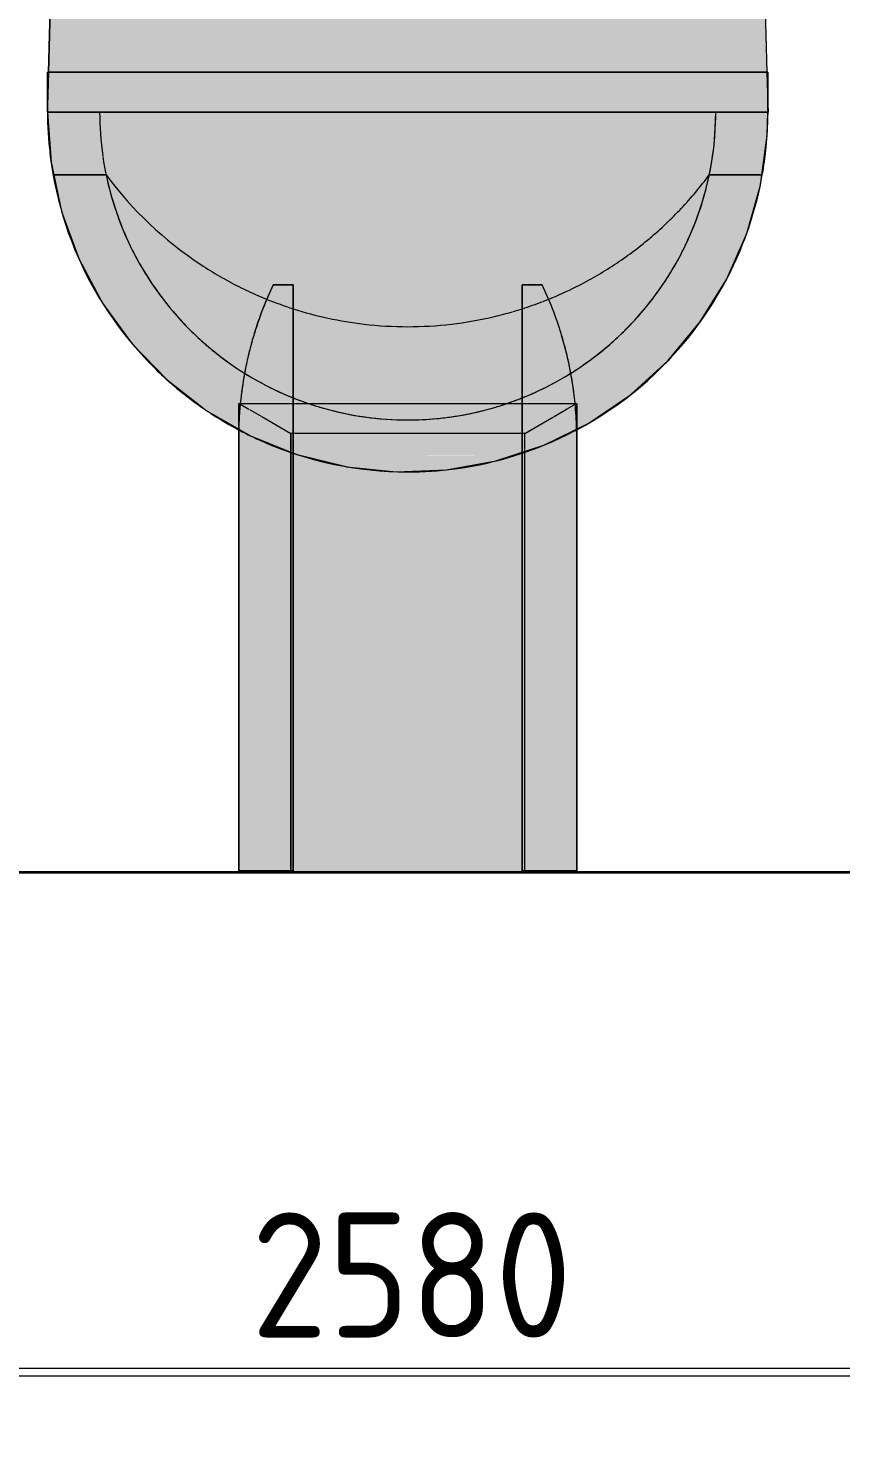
# Model space of a CAD drawing. Header units: millimetres. Extents: x 91786 to 132940, y -1987 to 10096.
# Drawn here: x 103046 to 103452, y -282 to 422 of the extents above; entities that cross this region are included whole.
import ezdxf

# ---------------------------------------------------------------- set-up
doc = ezdxf.new("R2010")
doc.units = ezdxf.units.MM
for name, color, linetype, lineweight in [('A-ANNO-DIMS', 7, 'Continuous', 9), ('A-ANNO-DIMS-25', 7, 'Continuous', 9), ('A-WALL-PATT', 7, 'Continuous', 9), ('P-SANR-FIXT', 7, 'Continuous', 9)]:
    doc.layers.add(name, color=color, linetype=linetype, lineweight=lineweight)
doc.layers.add('A-FLOR-FNSH-2', color=7, linetype='Continuous', lineweight=30, true_color=0x3c3c3c)
doc.layers.add('P-SANR-FIXT-2', color=7, linetype='Continuous', lineweight=9, transparency=0.7)
doc.styles.add('ISOCPEUR_1', font='isocpeur.ttf', dxfattribs={"width": 0.9, "height": 62.5})
doc.dimstyles.new('ISO-2_5_0_9К_БОЛЬШОЙ', dxfattribs={"dimscale": 304.8, "dimtxt": 62.248823, "dimasz": 0.123031, "dimexe": 0.098425, "dimexo": 0.246063, "dimgap": 0, "dimtad": 1, "dimdec": 0, "dimrnd": 10, "dimzin": 0, "dimdsep": 46, "dimtxsty": 'ISOCPEUR_1', "dimblk1": 'OBLIQUE', "dimblk2": 'OBLIQUE', "dimsah": 1, "dimcen": 0.09, "dimdle": 0.098425, "dimazin": 0, "dimtfac": 1, "dimtdec": 4, "dimtix": 1, "dimtmove": 0, "dimatfit": 3, "dimfxl": 1, "dimtvp": 1, "dimtolj": 1, "dimtzin": 0, "dimarcsym": 2})
doc.dimstyles.new('ISO-2_5_0_9К_БОЛЬШОЙ_округление', dxfattribs={"dimscale": 304.8, "dimtxt": 62.248823, "dimasz": 0.123031, "dimexe": 0.098425, "dimexo": 0, "dimgap": 0, "dimtad": 1, "dimdec": 0, "dimrnd": 10, "dimzin": 0, "dimdsep": 46, "dimtxsty": 'ISOCPEUR_1', "dimblk1": 'OBLIQUE', "dimblk2": 'OBLIQUE', "dimsah": 1, "dimcen": 0.09, "dimdle": 0.098425, "dimazin": 0, "dimtfac": 1, "dimtdec": 4, "dimtix": 1, "dimtmove": 0, "dimatfit": 3, "dimfxl": 1, "dimtvp": 1, "dimtolj": 1, "dimtzin": 0, "dimarcsym": 2})

# ---------------------------------------------------------------- blocks, each defined once
blk = doc.blocks.new('WC Seat_2 with Cistern-Wall Based - SE22-33487382-Развертка 1_66-1')
at = {"layer": 'P-SANR-FIXT-2'}
h = blk.add_hatch(color=256, dxfattribs=at)
h.paths.add_polyline_path([(95789.4, 380), (95789.5, 380), (95789.4, 383.68)])
h.paths.add_polyline_path([(95429.5, 380), (95429.59, 380), (95429.59, 383.31)])
h.paths.add_polyline_path([(95434.39, 400), (95788.96, 400), (95779.5, 750), (95439.5, 750), (95430.04, 400), (95431.13, 400)])
h = blk.add_hatch(color=256, dxfattribs=at)
h.paths.add_polyline_path([(95775.71, 380), (95789.4, 380), (95789.4, 383.68), (95788.96, 400), (95739.5, 400), (95739.5, 380), (95775.32, 380)])
h.paths.add_polyline_path([(95429.59, 380), (95479.5, 380), (95479.5, 400), (95430.04, 400), (95429.59, 383.31)])
h = blk.add_hatch(color=256, dxfattribs=at)
h.paths.add_polyline_path([(95429.59, 383.31), (95430.04, 400), (95429.59, 400), (95429.59, 394.73)])
h.paths.add_polyline_path([(95789.4, 383.68), (95789.4, 400), (95788.96, 400)])
for points in [[(95729.6, 380), (95739.5, 380), (95739.5, 400), (95479.5, 400), (95479.5, 380), (95727.91, 380)], [(95618.81, 234.39), (95658.31, 234.39), (95666.71, 237.38), (95666.71, 293.59), (95676.71, 293.59), (95684.24, 274.91), (95689.49, 256.28), (95690.75, 249.41), (95706.59, 260.59), (95723.08, 276.32), (95735.2, 291.19), (95746.11, 309.13), (95754.98, 330.12), (95760.17, 348.59), (95786.29, 348.59), (95787.89, 358.02), (95788.03, 359.13), (95789.4, 380), (95429.61, 379.89), (95431.44, 355.57), (95432.33, 350.53), (95432.71, 348.59), (95458.84, 348.59), (95464.51, 328.38), (95473.89, 307.47), (95483.8, 291.19), (95497.06, 274.91), (95512.41, 260.59), (95528.3, 249.67), (95529.91, 258.41), (95536.02, 278.37), (95542.29, 293.59), (95552.29, 293.59), (95552.29, 237.38), (95561.29, 234.39), (95616.16, 234.39)], [(95552.29, 209.84), (95552.29, 234.39), (95526.08, 234.21), (95525.19, 221.42), (95540.66, 213.79), (95550.85, 210.33)], [(95666.71, 209.84), (95678.35, 213.79), (95693.87, 221.72), (95692.64, 234.39), (95666.71, 234.39), (95666.71, 211.09)], [(95609.5, 200.1), (95632.98, 201.64), (95658.12, 206.93), (95666.71, 209.84), (95666.71, 211.14), (95651.77, 211.14), (95651.76, 208.87), (95650.3, 208.65), (95650.42, 210.74), (95642.28, 208.06), (95602.56, 208.06), (95599.76, 206.3), (95599.76, 208.06), (95575.75, 208.06), (95575.75, 210.33), (95560.73, 210.33), (95560.73, 211.28), (95555.35, 211.61), (95555.35, 210.97), (95552.29, 211.8), (95552.4, 209.81), (95563.11, 206.19), (95586.02, 201.64), (95608.21, 200.18)], [(95555.35, 0), (95693.92, 0), (95693.92, 0.71), (95666.71, 0.71), (95666.71, 209.84), (95656.06, 206.23), (95632.98, 201.64), (95607.46, 200.23), (95586.02, 201.64), (95562.94, 206.23), (95552.29, 209.84), (95552.29, 0.71), (95525.08, 0.71), (95525.08, 0), (95552.29, 0)]]:
    blk.add_hatch(color=256, dxfattribs=at).paths.add_polyline_path(points)
h = blk.add_hatch(color=256, dxfattribs=at)
h.paths.add_polyline_path([(95786.29, 348.59), (95786.64, 348.59), (95787.34, 353.9)])
h.paths.add_polyline_path([(95432.71, 348.59), (95432.11, 350.53), (95432.36, 348.59)])
h.paths.add_polyline_path([(95788.03, 359.13), (95788.71, 364.24), (95788.71, 369.45), (95788.35, 364.04)])
h.paths.add_polyline_path([(95430.97, 359.13), (95429.6, 378.02), (95430.29, 364.24), (95430.77, 360.63)])
h = blk.add_hatch(color=256, dxfattribs=at)
h.paths.add_polyline_path([(95525.08, 221.47), (95525.08, 234.39), (95526.09, 234.39), (95526.65, 240.63), (95528.03, 249.57), (95511.61, 261.33), (95497.06, 274.91), (95483.53, 291.64), (95472.89, 309.13), (95464.02, 330.12), (95458.84, 348.59), (95432.71, 348.59), (95435.73, 333.44), (95443.44, 310.86), (95453.7, 290.05), (95468, 269.09), (95483.8, 251.46), (95499.98, 237.28), (95521.5, 223.24), (95525.08, 221.48)])
h.paths.add_polyline_path([(95693.92, 221.47), (95699.45, 224.2), (95720.5, 238.58), (95736.9, 253.01), (95752.5, 270.89), (95765.3, 290.05), (95775.94, 311.83), (95783.36, 333.9), (95786.29, 348.59), (95760.17, 348.59), (95753.86, 326.94), (95746.11, 309.13), (95735.2, 291.19), (95721.94, 274.91), (95706.59, 260.59), (95690.79, 249.18), (95692.64, 238.02), (95692.91, 234.39), (95693.92, 234.39), (95693.92, 221.74)])
h.paths.add_polyline_path([(95555.35, 234.39), (95560.69, 234.39), (95552.29, 237.38), (95552.29, 234.39), (95555.35, 234.39)])
h.paths.add_polyline_path([(95665.93, 234.39), (95666.71, 234.39), (95666.71, 237.38), (95658.31, 234.39), (95663.8, 234.39)])
h.paths.add_polyline_path([(95787.34, 353.9), (95787.89, 356.88), (95787.57, 355.67)])
h = blk.add_hatch(color=256, dxfattribs=at)
h.paths.add_polyline_path([(95609.5, 226.1), (95630.45, 227.53), (95651.84, 232.1), (95657.88, 234.39), (95560.73, 234.38), (95569.02, 231.59), (95588.55, 227.53), (95609.08, 226.13)])
h.paths.add_polyline_path([(95552.29, 237.38), (95552.29, 293.59), (95542.29, 293.59), (95535.15, 276.26), (95529.51, 256.28), (95528.25, 249.41), (95530.44, 248.03), (95548.92, 238.58), (95550.35, 238.07)])
h.paths.add_polyline_path([(95666.71, 237.38), (95670.79, 238.83), (95690.75, 249.41), (95688.43, 260.64), (95683.52, 277.06), (95676.71, 293.59), (95666.71, 293.59), (95666.71, 238.37)])
h = blk.add_hatch(color=256, dxfattribs=at)
h.paths.add_polyline_path([(95525.08, 0.71), (95552.29, 0.71), (95552.29, 209.84), (95540.66, 213.79), (95525.11, 221.46), (95525.08, 221.13), (95525.08, 116.52)])
h.paths.add_polyline_path([(95526.4, 234.39), (95552.29, 234.39), (95552.29, 237.38), (95548.21, 238.83), (95528.21, 249.18), (95526.4, 238.46), (95526.09, 234.39)])
h = blk.add_hatch(color=256, dxfattribs=at)
h.paths.add_polyline_path([(95693.92, 0.71), (95693.81, 221.42), (95678.35, 213.79), (95666.71, 209.84), (95666.71, 0.71), (95692.64, 0.71)])
h.paths.add_polyline_path([(95674.19, 116.52), (95674.19, 116.52), (95674.19, 206.23)])
h.paths.add_polyline_path([(95682.32, 234.39), (95692.91, 234.39), (95692.07, 242.19), (95690.75, 249.41), (95688.56, 248.03), (95669.22, 238.27), (95666.71, 237.38), (95666.71, 234.39), (95674.19, 234.39)])
h = blk.add_hatch(color=256, dxfattribs=at)
h.paths.add_polyline_path([(95599.76, 206.3), (95602.56, 208.06), (95643.03, 208.31), (95650.42, 210.74), (95650.3, 208.65), (95651.77, 208.87), (95651.77, 211.14), (95666.71, 211.14), (95666.71, 234.39), (95657.88, 234.24), (95651, 231.8), (95628.37, 227.39), (95609.08, 226.13), (95588.55, 227.53), (95567.28, 232.05), (95560.69, 234.39), (95552.29, 234.39), (95552.4, 211.8), (95555.35, 210.97), (95555.35, 211.61), (95560.73, 211.28), (95560.73, 210.33), (95575.75, 210.33), (95575.75, 208.06), (95599.76, 208.06)])
h.paths.add_polyline_path([(95525.11, 221.46), (95526.05, 234.39), (95525.08, 234.21), (95525.08, 221.47)])
h.paths.add_polyline_path([(95693.89, 221.46), (95693.92, 221.74), (95693.92, 234.39), (95692.91, 234.39), (95693.87, 221.72)])
at = {"layer": 'P-SANR-FIXT'}
for p, q in [((95430.04, 400), (95439.5, 750)), ((95439.5, 750), (95430.04, 400)), ((95779.5, 750), (95788.96, 400)), ((95779.5, 750), (95788.96, 400)), ((95443.98, 400), (95429.59, 400)), ((95429.59, 383.31), (95430.04, 400)), ((95430.04, 400), (95429.59, 383.31)), ((95429.59, 400), (95429.59, 380)), ((95429.59, 400), (95789.4, 400)), ((95430.58, 400), (95429.59, 400)), ((95429.59, 380), (95429.59, 400)), ((95479.5, 400), (95430.58, 400)), ((95465.04, 400), (95443.98, 400)), ((95466.44, 400), (95465.04, 400)), ((95478.34, 400), (95466.5, 400)), ((95479.48, 400), (95478.34, 400)), ((95488.78, 400), (95479.48, 400)), ((95562.93, 400), (95479.5, 400)), ((95489.4, 400), (95479.5, 400)), ((95479.5, 400), (95483.93, 400)), ((95483.93, 400), (95489.4, 400)), ((95519.22, 400), (95488.78, 400)), ((95506.36, 400), (95489.4, 400)), ((95489.4, 400), (95496.92, 400)), ((95496.92, 400), (95562.87, 400)), ((95530.36, 400), (95506.36, 400)), ((95529.74, 400), (95519.39, 400)), ((95542.28, 400), (95529.74, 400)), ((95559.75, 400), (95530.36, 400)), ((95562.82, 400), (95542.28, 400)), ((95562.87, 400), (95559.75, 400)), ((95575.8, 400), (95563, 400)), ((95609.5, 400), (95563.05, 400)), ((95563.05, 400), (95609.5, 400)), ((95609.5, 400), (95563.11, 400)), ((95582.71, 400), (95576.01, 400)), ((95598.98, 400), (95582.71, 400)), ((95609.5, 400), (95598.98, 400)), ((95620.04, 400), (95609.5, 400)), ((95722.08, 400), (95609.5, 400)), ((95643.15, 400), (95609.5, 400)), ((95609.5, 400), (95722.08, 400)), ((95636.19, 400), (95620.04, 400)), ((95652.62, 400), (95636.19, 400)), ((95674.5, 400), (95643.15, 400)), ((95676.93, 400), (95652.62, 400)), ((95701.42, 400), (95674.5, 400)), ((95689.16, 400), (95676.93, 400)), ((95699.42, 400), (95689.16, 400)), ((95722.33, 400), (95699.61, 400)), ((95722.08, 400), (95701.42, 400)), ((95739.5, 400), (95722.08, 400)), ((95722.08, 400), (95729.6, 400)), ((95739.5, 400), (95722.27, 400)), ((95732.85, 400), (95722.51, 400)), ((95729.6, 400), (95735.07, 400)), ((95739.52, 400), (95732.85, 400)), ((95735.07, 400), (95738.39, 400)), ((95738.39, 400), (95739.5, 400)), ((95788.42, 400), (95739.5, 400)), ((95740.56, 400), (95739.52, 400)), ((95753.23, 400), (95740.56, 400)), ((95775.64, 400), (95753.23, 400)), ((95789.4, 400), (95775.64, 400)), ((95789.4, 400), (95788.42, 400)), ((95788.96, 400), (95789.4, 383.68)), ((95788.96, 400), (95789.4, 383.68)), ((95789.4, 380), (95789.4, 400)), ((95789.4, 400), (95789.4, 380)), ((95429.5, 380), (95429.59, 383.31)), ((95429.59, 383.31), (95429.5, 380)), ((95789.4, 380), (95429.59, 380)), ((95429.6, 380), (95431.12, 380)), ((95431.08, 380), (95429.6, 380)), ((95429.6, 380), (95431.12, 380)), ((95431.12, 380), (95429.6, 380)), ((95429.6, 380), (95431.12, 380)), ((95431.12, 380), (95429.6, 380)), ((95429.6, 380), (95431.12, 380)), ((95435.54, 380), (95431.1, 380)), ((95431.12, 380), (95435.64, 380)), ((95431.13, 380), (95435.64, 380)), ((95435.64, 380), (95431.13, 380)), ((95431.13, 380), (95435.64, 380)), ((95435.64, 380), (95431.13, 380)), ((95431.13, 380), (95435.64, 380)), ((95442.96, 380), (95435.62, 380)), ((95435.7, 380), (95443.09, 380)), ((95435.72, 380), (95443.09, 380)), ((95443.09, 380), (95435.72, 380)), ((95435.72, 380), (95443.09, 380)), ((95443.09, 380), (95435.72, 380)), ((95435.72, 380), (95443.09, 380)), ((95479.42, 380), (95443.15, 380)), ((95443.26, 380), (95518.76, 380)), ((95443.28, 380), (95479.5, 380)), ((95455.6, 380), (95443.28, 380)), ((95443.28, 380), (95479.5, 380)), ((95479.5, 380), (95443.28, 380)), ((95443.28, 380), (95479.5, 380)), ((95467.33, 380), (95455.6, 380)), ((95562.83, 380), (95467.33, 380)), ((95486.77, 380), (95479.42, 380)), ((95479.5, 380), (95562.93, 380)), ((95479.5, 380), (95562.93, 380)), ((95562.93, 380), (95479.5, 380)), ((95479.5, 380), (95562.93, 380)), ((95483.93, 380), (95479.5, 380)), ((95479.5, 380), (95562.87, 380)), ((95506.36, 380), (95483.93, 380)), ((95516.73, 380), (95486.77, 380)), ((95530.36, 380), (95506.36, 380)), ((95547.31, 380), (95516.73, 380)), ((95518.76, 380), (95562.92, 380)), ((95559.75, 380), (95530.36, 380)), ((95562.89, 380), (95547.31, 380)), ((95562.87, 380), (95559.75, 380)), ((95569.15, 380), (95563.01, 380)), ((95609.5, 380), (95563.05, 380)), ((95563.05, 380), (95609.5, 380)), ((95578.3, 380), (95563.07, 380)), ((95563.1, 380), (95585.62, 380)), ((95563.11, 380), (95609.5, 380)), ((95563.11, 380), (95609.5, 380)), ((95609.5, 380), (95563.11, 380)), ((95563.11, 380), (95609.5, 380)), ((95609.5, 380), (95569.15, 380)), ((95609.5, 380), (95578.3, 380)), ((95585.62, 380), (95609.5, 380)), ((95609.5, 380), (95722.08, 380)), ((95671.69, 380), (95609.5, 380)), ((95649.85, 380), (95609.5, 380)), ((95609.5, 380), (95633.39, 380)), ((95609.5, 380), (95722.08, 380)), ((95722.08, 380), (95609.5, 380)), ((95609.5, 380), (95722.08, 380)), ((95643.15, 380), (95609.5, 380)), ((95609.5, 380), (95626.47, 380)), ((95626.47, 380), (95712.64, 380)), ((95633.39, 380), (95656.72, 380)), ((95739.5, 380), (95643.15, 380)), ((95758.09, 380), (95649.85, 380)), ((95656.72, 380), (95737.33, 380)), ((95702.27, 380), (95671.69, 380)), ((95722.17, 380), (95702.27, 380)), ((95712.64, 380), (95729.6, 380)), ((95722.27, 380), (95739.5, 380)), ((95722.27, 380), (95739.5, 380)), ((95739.5, 380), (95722.27, 380)), ((95722.27, 380), (95739.5, 380)), ((95732.23, 380), (95722.35, 380)), ((95729.6, 380), (95739.5, 380)), ((95739.58, 380), (95732.23, 380)), ((95737.33, 380), (95775.73, 380)), ((95739.5, 380), (95775.71, 380)), ((95739.5, 380), (95775.71, 380)), ((95775.71, 380), (95739.5, 380)), ((95739.5, 380), (95775.71, 380)), ((95775.84, 380), (95739.58, 380)), ((95762.02, 380), (95758.09, 380)), ((95763.4, 380), (95762.02, 380)), ((95775.71, 380), (95763.4, 380)), ((95775.91, 380), (95783.27, 380)), ((95783.27, 380), (95775.91, 380)), ((95775.91, 380), (95783.29, 380)), ((95775.91, 380), (95783.27, 380)), ((95783.27, 380), (95775.91, 380)), ((95775.91, 380), (95783.27, 380)), ((95783.37, 380), (95776.04, 380)), ((95783.36, 380), (95787.86, 380)), ((95787.86, 380), (95783.36, 380)), ((95783.36, 380), (95787.87, 380)), ((95783.36, 380), (95787.86, 380)), ((95787.86, 380), (95783.36, 380)), ((95783.36, 380), (95787.86, 380)), ((95787.89, 380), (95783.46, 380)), ((95787.89, 380), (95789.4, 380)), ((95789.4, 380), (95787.89, 380)), ((95787.89, 380), (95789.4, 380)), ((95787.89, 380), (95789.4, 380)), ((95789.4, 380), (95787.89, 380)), ((95787.89, 380), (95789.4, 380)), ((95789.4, 380), (95787.92, 380)), ((95789.4, 383.68), (95789.5, 380)), ((95789.4, 383.68), (95789.5, 380)), ((95432.71, 348.59), (95432.36, 348.59)), ((95432.36, 348.59), (95432.71, 348.59)), ((95458.84, 348.59), (95432.71, 348.59)), ((95432.71, 348.59), (95458.84, 348.59)), ((95786.29, 348.59), (95760.17, 348.59)), ((95760.17, 348.59), (95786.29, 348.59)), ((95786.64, 348.59), (95786.29, 348.59)), ((95786.29, 348.59), (95786.64, 348.59)), ((95552.29, 293.59), (95542.29, 293.59)), ((95542.29, 293.59), (95552.29, 293.59)), ((95552.29, 234.39), (95552.29, 293.59)), ((95552.29, 293.59), (95552.29, 237.38)), ((95676.71, 293.59), (95666.71, 293.59)), ((95666.71, 293.59), (95666.71, 234.39)), ((95666.71, 237.38), (95666.71, 293.59)), ((95666.71, 293.59), (95676.71, 293.59)), ((95525.08, 234.39), (95526.4, 234.39)), ((95525.08, 234.39), (95525.08, 221.47)), ((95525.08, 234.39), (95526.39, 233.64)), ((95525.08, 221.47), (95525.08, 234.39)), ((95526.4, 234.39), (95530.24, 234.39)), ((95526.4, 233.63), (95530.19, 231.45)), ((95530.24, 234.39), (95544.93, 234.39)), ((95544.93, 234.39), (95555.35, 234.39)), ((95552.29, 237.38), (95552.29, 234.39)), ((95552.29, 211.92), (95552.29, 234.39)), ((95552.29, 234.39), (95552.29, 211.92)), ((95555.35, 234.39), (95567.41, 234.39)), ((95567.41, 234.39), (95609.6, 234.39)), ((95609.6, 234.39), (95624.25, 234.39)), ((95624.25, 234.39), (95642.81, 234.39)), ((95642.89, 234.39), (95651.77, 234.39)), ((95651.77, 234.39), (95674.03, 234.39)), ((95666.71, 234.39), (95666.71, 237.38)), ((95666.71, 234.39), (95666.71, 211.12)), ((95666.71, 211.12), (95666.71, 234.39)), ((95674.19, 234.39), (95688.83, 234.39)), ((95688.83, 234.39), (95693.92, 234.39)), ((95688.83, 231.46), (95692.62, 233.65)), ((95692.64, 233.65), (95693.92, 234.39)), ((95693.92, 221.74), (95693.92, 234.39)), ((95693.92, 234.39), (95693.92, 221.74)), ((95530.43, 231.31), (95536.3, 227.92)), ((95536.59, 227.75), (95551.07, 219.39)), ((95667.94, 219.39), (95682.32, 227.7)), ((95682.62, 227.87), (95688.75, 231.41)), ((95525.08, 221.47), (95525.08, 0)), ((95525.08, 0), (95525.08, 221.47)), ((95525.08, 221.13), (95525.08, 0.71)), ((95525.08, 0.71), (95525.08, 221.13)), ((95551.07, 210.26), (95551.07, 219.39)), ((95554.63, 219.39), (95551.07, 219.39)), ((95551.07, 219.39), (95551.07, 210.26)), ((95564.75, 219.39), (95554.67, 219.39)), ((95619.71, 219.39), (95564.81, 219.39)), ((95638.76, 219.39), (95619.71, 219.39)), ((95654.28, 219.39), (95638.76, 219.39)), ((95667.94, 219.39), (95654.28, 219.39)), ((95667.94, 211.74), (95667.94, 219.39)), ((95693.92, 0), (95693.92, 221.47)), ((95693.92, 221.47), (95693.92, 0)), ((95693.92, 0.71), (95693.92, 221.13)), ((95693.92, 221.13), (95693.92, 0.71)), ((95552.29, 209.84), (95552.29, 211.82)), ((95552.29, 211.82), (95552.29, 209.84)), ((95666.71, 211.09), (95666.71, 209.84)), ((95666.71, 209.84), (95666.71, 211.09)), ((95667.94, 210.26), (95667.94, 211.39)), ((95548.68, 211.03), (95554.21, 208.81)), ((95551.07, 0), (95551.07, 210.26)), ((95551.07, 210.26), (95551.07, 0)), ((95552.29, 0.71), (95552.29, 209.84)), ((95552.29, 209.84), (95552.29, 0.71)), ((95554.29, 208.78), (95578.7, 202.76)), ((95666.71, 209.84), (95666.71, 0.71)), ((95666.71, 0.71), (95666.71, 209.84)), ((95667.94, 0), (95667.94, 210.26)), ((95578.94, 202.73), (95603.71, 200.19)), ((95525.09, 0.71), (95526.4, 0.71)), ((95526.4, 0.71), (95525.09, 0.71)), ((95526.41, 0.71), (95530.24, 0.71)), ((95530.24, 0.71), (95526.41, 0.71)), ((95530.26, 0.71), (95536.48, 0.71)), ((95536.48, 0.71), (95530.26, 0.71)), ((95536.5, 0.71), (95544.93, 0.71)), ((95544.93, 0.71), (95536.5, 0.71)), ((95544.97, 0.71), (95552.29, 0.71)), ((95552.29, 0.71), (95544.97, 0.71)), ((95666.71, 0.71), (95674.19, 0.71)), ((95674.19, 0.71), (95666.71, 0.71)), ((95674.22, 0.71), (95682.62, 0.71)), ((95682.62, 0.71), (95674.22, 0.71)), ((95682.64, 0.71), (95688.83, 0.71)), ((95688.83, 0.71), (95682.64, 0.71)), ((95688.84, 0.71), (95692.64, 0.71)), ((95692.64, 0.71), (95688.84, 0.71)), ((95692.64, 0.71), (95693.92, 0.71)), ((95693.92, 0.71), (95692.64, 0.71))]:
    blk.add_line(p, q, dxfattribs=at)
at = {"layer": 'P-SANR-FIXT', "flags": 128}
for points in [[(95429.6, 380), (95431.36, 354.92), (95436.59, 330.33), (95445.21, 306.71), (95457.03, 284.52), (95471.83, 264.19), (95489.32, 246.13), (95509.16, 230.68), (95530.96, 218.15), (95548.68, 211.03)], [(95670.32, 211.08), (95677.47, 213.43), (95700.03, 224.54), (95720.82, 238.68), (95739.43, 255.58), (95755.51, 274.91), (95768.74, 296.29), (95778.85, 319.31), (95785.66, 343.51), (95789.03, 368.43), (95789.4, 380)], [(95603.71, 200.19), (95628.84, 201.14), (95653.58, 205.58), (95670.32, 211.08)]]:
    blk.add_lwpolyline(points, dxfattribs=at)
at = {"layer": 'P-SANR-FIXT'}
for centre, radius, start, end in [((95623.26, 381.82), 193.77, 180.53944, 186.73162), ((95623.26, 381.82), 193.77, 180.53944, 186.73162), ((95609.5, 380), 179.9, 180, 225), ((95609.5, 380), 153.9, 180, 188.18182), ((95609.5, 380), 153.9, 180, 188.18182), ((95609.5, 380), 153.9, 335.45455, 0), ((95609.5, 380), 153.9, 351.81818, 0), ((95609.5, 380), 179.9, 352.5, 360), ((95595.74, 381.82), 193.77, 353.26838, 359.46056), ((95595.74, 381.82), 193.77, 353.26838, 359.46056), ((95623.26, 381.82), 193.77, 186.73162, 188.29275), ((95623.26, 381.82), 193.77, 186.73162, 188.29275), ((95595.74, 381.82), 193.77, 351.70725, 353.26838), ((95595.74, 381.82), 193.77, 351.70725, 353.26838), ((95623.26, 381.82), 193.77, 188.29275, 189.87442), ((95623.26, 381.82), 193.77, 188.29275, 189.87442), ((95609.5, 380), 153.9, 188.28859, 196.36364), ((95609.5, 380), 153.9, 188.28859, 196.36364), ((95609.5, 380), 179.9, 322.5, 352.5), ((95609.5, 380), 153.9, 343.63636, 351.81818), ((95595.74, 381.82), 193.77, 350.12558, 351.70725), ((95595.74, 381.82), 193.77, 350.12558, 351.70725), ((95609.5, 460.22), 187.51, 216.53341, 236.58338), ((95609.5, 380), 153.9, 191.77433, 238.68567), ((95609.5, 380), 153.9, 332.58053, 348.22567), ((95609.5, 460.22), 187.51, 316.78327, 323.46659), ((95609.5, 380), 153.9, 196.36364, 204.45392), ((95609.5, 380), 153.9, 196.36364, 204.45392), ((95609.5, 460.22), 187.51, 310.18085, 316.78327), ((95609.5, 380), 153.9, 335.45455, 343.63636), ((95609.5, 460.22), 187.51, 303.41662, 310.09994), ((95609.5, 380), 153.9, 204.54545, 212.72727), ((95609.5, 380), 153.9, 204.54545, 212.72727), ((95609.5, 380), 153.9, 327.27273, 335.45455), ((95609.5, 380), 153.9, 327.27273, 335.45455), ((95609.5, 460.22), 187.51, 236.58338, 243.2667), ((95609.5, 460.22), 187.51, 296.7333, 303.41662), ((95609.5, 380), 153.9, 324.75797, 332.58053), ((95609.5, 380), 153.9, 212.72727, 220.90909), ((95609.5, 380), 153.9, 212.72727, 229.09091), ((95609.5, 380), 153.9, 319.09091, 327.27273), ((95609.5, 380), 153.9, 319.09091, 327.27273), ((95609.5, 460.22), 187.51, 243.2667, 244.9027), ((95609.5, 460.22), 187.51, 244.95199, 248.01491), ((95703.71, 216.99), 178.67, 154.61206, 164.08728), ((95703.71, 216.99), 178.67, 154.61206, 162.99817), ((95515.29, 216.99), 178.67, 17.03329, 25.38794), ((95515.29, 216.99), 178.67, 17.03329, 25.38794), ((95609.5, 460.22), 187.51, 291.98509, 296.7333), ((95609.5, 380), 153.9, 316.9354, 324.75797), ((95609.5, 460.22), 187.51, 248.01491, 252.20913), ((95609.5, 460.22), 187.51, 252.20913, 263.31668), ((95609.5, 460.22), 187.51, 286.29632, 287.79087), ((95609.5, 460.22), 187.51, 287.79087, 291.05785), ((95609.5, 460.22), 187.51, 291.12998, 291.98509), ((95609.5, 380), 153.9, 220.90909, 229.09091), ((95609.5, 460.22), 187.51, 276.68332, 283.36665), ((95609.5, 460.22), 187.51, 283.36665, 286.20651), ((95609.5, 380), 153.9, 293.4677, 316.9354), ((95609.5, 380), 153.9, 302.72727, 319.09091), ((95609.5, 380), 153.9, 310.90909, 319.09091), ((95703.71, 216.99), 178.67, 163.02379, 164.08728), ((95609.5, 460.22), 187.51, 263.31668, 270), ((95609.5, 460.22), 187.51, 270, 276.68332), ((95515.29, 216.99), 178.67, 7.3441, 16.97621), ((95515.29, 216.99), 178.67, 14.15054, 16.97621), ((95609.5, 380), 179.9, 298.03318, 322.5), ((95609.5, 380), 153.9, 229.09091, 237.27273), ((95609.5, 380), 153.9, 229.09091, 237.27273), ((95703.71, 216.99), 178.67, 164.13347, 174.40475), ((95703.71, 216.99), 178.67, 164.13347, 166.59587), ((95515.29, 216.99), 178.67, 13.40413, 14.11562), ((95609.5, 380), 153.9, 302.72727, 310.90909), ((95703.71, 216.99), 178.67, 166.64129, 169.4478), ((95515.29, 216.99), 178.67, 10.5522, 13.35871), ((95609.5, 380), 179.9, 225, 232.5), ((95703.71, 216.99), 178.67, 169.53125, 174.40475), ((95609.5, 380), 153.9, 237.27273, 245.45455), ((95609.5, 380), 153.9, 237.27273, 245.45455), ((95609.5, 380), 153.9, 238.70973, 246.5323), ((95609.5, 380), 153.9, 294.54545, 302.72727), ((95609.5, 380), 153.9, 294.54545, 302.72727), ((95515.29, 216.99), 178.67, 7.3441, 10.46875), ((95609.5, 380), 153.9, 245.45455, 251.43771), ((95609.5, 380), 153.9, 245.45455, 251.43771), ((95609.5, 380), 153.9, 288.56229, 294.54545), ((95609.5, 380), 153.9, 288.56229, 294.54545), ((95515.29, 216.99), 178.67, 5.59525, 7.3441), ((95515.29, 216.99), 178.67, 5.59525, 7.3441), ((95609.5, 380), 179.9, 232.5, 241.9669), ((95703.71, 216.99), 178.67, 174.40475, 175.69114), ((95703.71, 216.99), 178.67, 174.40475, 175.69114), ((95609.5, 380), 153.9, 246.5323, 251.46737), ((95609.5, 380), 153.9, 251.43771, 253.63636), ((95609.5, 380), 153.9, 251.43771, 253.63636), ((95609.5, 380), 153.9, 251.46737, 254.07303), ((95609.5, 380), 153.9, 253.63636, 254.07255), ((95609.5, 380), 153.9, 253.63636, 254.07255), ((95609.5, 380), 153.9, 285.96394, 286.36364), ((95609.5, 380), 153.9, 285.96394, 286.36364), ((95609.5, 380), 153.9, 285.97617, 288.53263), ((95609.5, 380), 153.9, 286.36364, 288.56229), ((95609.5, 380), 153.9, 286.36364, 288.56229), ((95609.5, 380), 153.9, 288.53263, 293.4677), ((95515.29, 216.99), 178.67, 1.51779, 5.59525), ((95515.29, 216.99), 178.67, 1.51779, 5.59525), ((95703.71, 216.99), 178.67, 175.73534, 178.56583), ((95703.71, 216.99), 178.67, 175.73534, 178.56583), ((95609.5, 380), 153.9, 254.11788, 261.81818), ((95609.5, 380), 153.9, 254.11788, 261.81818), ((95609.5, 380), 153.9, 254.12065, 270), ((95609.5, 380), 153.9, 261.81818, 270), ((95609.5, 380), 153.9, 261.81818, 270), ((95609.5, 380), 153.9, 270.03592, 275.45477), ((95609.5, 380), 153.9, 270.03593, 275.33741), ((95609.5, 380), 153.9, 270.03593, 275.33741), ((95609.5, 380), 153.9, 275.50721, 278.18182), ((95609.5, 380), 153.9, 275.50721, 278.18182), ((95609.5, 380), 153.9, 275.5056, 277.82257), ((95609.5, 380), 153.9, 277.82257, 285.89186), ((95609.5, 380), 153.9, 278.18182, 285.89512), ((95609.5, 380), 153.9, 278.18182, 285.89512), ((95609.5, 380), 179.9, 241.9669, 242.40687), ((95703.71, 216.99), 178.67, 178.56583, 178.66953), ((95703.71, 216.99), 178.67, 178.56583, 178.66953), ((95609.5, 380), 179.9, 242.43384, 243.70758), ((95609.5, 380), 179.9, 243.79678, 246.01436), ((95609.5, 380), 179.9, 277.5, 297.49934), ((95609.5, 380), 179.9, 297.5781, 298.00803), ((95515.29, 216.99), 178.67, 1.32948, 1.43417), ((95515.29, 216.99), 178.67, 1.32948, 1.43417), ((95609.5, 380), 179.9, 246.05388, 270), ((95609.5, 380), 179.9, 270.03083, 277.5)]:
    blk.add_arc(centre, radius, start, end, dxfattribs=at)
blk = doc.blocks.new('DIMBLOCK7-Развертка 1_66-1')
at = {"layer": 'A-ANNO-DIMS-25'}
for p, q in [((101947.45, 0), (101947.45, -281.65)), ((101947.45, -251.65), (101947.45, 0)), ((104525.95, 0), (104525.95, -281.65)), ((104525.95, -251.65), (104525.95, 0)), ((101917.45, -251.65), (104525.95, -251.65))]:
    blk.add_line(p, q, dxfattribs=at)
at = {"layer": 'A-ANNO-DIMS-25', "lineweight": 20}
for p, q in [((101947.45, -251.65), (101966.2, -232.9)), ((104525.95, -251.65), (104544.7, -232.9)), ((101947.45, -251.65), (101928.7, -270.4)), ((104525.95, -251.65), (104507.2, -270.4))]:
    blk.add_line(p, q, dxfattribs=at)
at = {"layer": 'A-ANNO-DIMS-25', "color": 0, "insert": (103157.69, -170), "char_height": 62.5, "width": 189.6195, "attachment_point": 1, "line_spacing_factor": 1.149209, "style": 'ISOCPEUR_1'}
blk.add_mtext('2580', dxfattribs=at)
blk = doc.blocks.new('_Oblique')
at = {"color": 0, "linetype": 'ByBlock', "lineweight": -2}
blk.add_line((-0.5, -0.5), (0.5, 0.5), dxfattribs=at)
blk = doc.blocks.new('DIMBLOCK25-Развертка 1_66-1')
at = {"layer": 'A-ANNO-DIMS-25'}
for p, q in [((108686.45, 1725), (108686.45, -277.96)), ((108686.45, -247.96), (108686.45, 1725)), ((101947.45, -75), (101947.45, -277.96)), ((101947.45, -247.96), (101947.45, -80)), ((108716.45, -247.96), (101917.45, -247.96))]:
    blk.add_line(p, q, dxfattribs=at)
at = {"layer": 'A-ANNO-DIMS-25', "lineweight": 20}
for p, q in [((101947.45, -247.96), (101966.2, -229.21)), ((108686.45, -247.96), (108705.2, -229.21)), ((101947.45, -247.96), (101928.7, -266.71)), ((108686.45, -247.96), (108667.7, -266.71))]:
    blk.add_line(p, q, dxfattribs=at)
at = {"layer": 'A-ANNO-DIMS-25', "color": 0, "insert": (105234.95, -166.31), "char_height": 62.5, "width": 196.802, "attachment_point": 1, "line_spacing_factor": 1.149209, "style": 'ISOCPEUR_1'}
blk.add_mtext('6740', dxfattribs=at)

msp = doc.modelspace()

# ---------------------------------------------------------------- hatches: boundary and pattern name
at = {"layer": 'A-WALL-PATT'}
h = msp.add_hatch(dxfattribs=at)
h.set_pattern_fill('FP_9', color=256, style=0, pattern_type=2)
h.set_pattern_definition([(90, (108910.45, 0), (-600, 4e-14), []), (180, (108910.45, 0), (-7e-14, -600), [])])
h.paths.add_polyline_path([(101947.45, 0), (102292.28, 0), (102292.28, 221.48), (102286.75, 224.2), (102265.7, 238.58), (102249.49, 252.79), (102233.98, 270.48), (102220.35, 291.16), (102210.49, 311.16), (102202.93, 333.44), (102199.91, 348.59), (102199.56, 348.59), (102197.49, 364.24), (102196.79, 383.31), (102196.79, 400), (102197.24, 400), (102206.7, 750), (102206.7, 790), (102359.2, 790), (102359.44, 795.58), (102360.81, 798.6), (102364.33, 800), (102390.03, 799.74), (102391, 799.25), (102392.87, 798.24), (102393.53, 796.29), (102393.77, 796.03), (102394.2, 795), (102394.2, 790), (102546.7, 790), (102546.7, 750), (102556.16, 400), (102556.6, 400), (102556.6, 378.02), (102555.91, 364.24), (102553.84, 348.59), (102553.49, 348.59), (102550.47, 333.44), (102542.91, 311.16), (102532.08, 289.43), (102519.42, 270.48), (102502.4, 251.46), (102486.22, 237.28), (102466.65, 224.2), (102461.12, 221.47), (102461.12, 0), (102781.34, 0), (102781.34, 10), (102788.38, 10), (102788.38, 32.93), (102790.88, 32.93), (102790.88, 202.93), (102791.82, 206.11), (102792.82, 207.67), (102793.42, 208.24), (102794.68, 209), (102797.95, 210), (102797.95, 577.5), (102789.95, 577.5), (102789.95, 582.5), (102787.45, 582.5), (102786.22, 584.8), (102784.79, 586.01), (102782.75, 586.8), (102781.45, 587), (102781.45, 589), (102778.95, 589), (102778.95, 592.5), (102765.45, 592.5), (102765.45, 591), (102735.45, 591), (102735.45, 592.5), (102731.24, 592.7), (102729.95, 592.5), (102714.81, 592.83), (102713.88, 592.59), (102712.7, 591.77), (102707.95, 590.5), (102703.2, 591.77), (102701.23, 593.28), (102699.29, 596.25), (102698.77, 597.54), (102698.45, 600), (102698.85, 602.65), (102700.15, 605.3), (102702.17, 607.54), (102703.2, 608.23), (102707.95, 609.5), (102712.7, 608.23), (102714.13, 607.42), (102735.45, 607.5), (102735.45, 609), (102765.45, 609), (102765.45, 607.5), (102776.12, 607.5), (102774.38, 618.08), (102772.78, 622.49), (102769.63, 630.12), (102768.51, 632.32), (102759.39, 644.8), (102756.5, 647.74), (102746.26, 655.5), (102738.03, 660.29), (102732.41, 662.54), (102726.21, 664.35), (102719.87, 665.56), (102716.59, 666.01), (102707.25, 666.11), (102701.32, 665.53), (102695.2, 664.36), (102689.09, 662.57), (102683.09, 660.15), (102678.24, 657.71), (102672.2, 653.81), (102667.13, 649.84), (102663.17, 646.04), (102658.1, 640.2), (102656.86, 638.58), (102651.25, 628.37), (102647.66, 620.04), (102646.4, 615.62), (102644.32, 602.88), (102644.13, 600.33), (102643.7, 600), (102643.25, 600.34), (102643.22, 601.67), (102643.64, 607.12), (102644.56, 613.22), (102646.4, 620.3), (102649.16, 627.62), (102651.25, 631.84), (102654.93, 637.9), (102659.04, 643.32), (102662.28, 646.96), (102666.84, 651.25), (102672.24, 655.41), (102677.65, 658.79), (102683.55, 661.74), (102689.77, 664.11), (102695.82, 665.78), (102701.95, 666.88), (102707.34, 667.4), (102713.44, 667.44), (102722.18, 666.44), (102728.88, 664.93), (102734.84, 662.96), (102740.23, 660.62), (102745.55, 657.74), (102751.33, 653.85), (102755.53, 650.33), (102760.05, 645.99), (102765.14, 639.78), (102768.19, 635.26), (102771.27, 629.66), (102773.9, 623.54), (102776.33, 615.74), (102777.2, 611.2), (102777.57, 607.41), (102778.95, 607.78), (102778.95, 611), (102781.45, 611), (102781.45, 613), (102783.46, 613.31), (102785.61, 614.55), (102786.91, 616.17), (102787.45, 617.5), (102789.95, 617.5), (102789.95, 622.5), (102797.95, 622.5), (102797.95, 1600), (102813.95, 1600), (102814.01, 209.98), (102818.24, 208.39), (102819.14, 207.58), (102820.46, 205.68), (102821.02, 202.93), (102821.02, 32.93), (102823.52, 32.93), (102823.52, 10), (102830.56, 10), (102830.56, 0), (103151.54, 0), (103151.53, 221.48), (103145.59, 224.48), (103124.95, 238.58), (103108.74, 252.79), (103093.23, 270.48), (103079.6, 291.16), (103069.74, 311.16), (103062.09, 333.9), (103059.17, 348.59), (103058.81, 348.59), (103056.74, 364.24), (103056.04, 383.31), (103056.04, 400), (103056.49, 400), (103065.95, 750), (103065.95, 790), (103218.45, 790), (103218.69, 795.58), (103220.06, 798.6), (103223.58, 800), (103249.28, 799.74), (103250.25, 799.25), (103252.12, 798.24), (103252.78, 796.29), (103252.97, 796.17), (103253.45, 795), (103253.45, 790), (103405.95, 790), (103405.95, 750), (103415.41, 400), (103415.85, 400), (103415.85, 378.02), (103415.16, 364.24), (103413.09, 348.59), (103412.74, 348.59), (103409.72, 333.44), (103401.77, 310.38), (103391.33, 289.43), (103378.68, 270.48), (103361.65, 251.46), (103345.47, 237.28), (103325.9, 224.2), (103320.37, 221.47), (103320.37, 0), (103641.34, 0), (103641.34, 10), (103648.38, 10), (103648.38, 32.93), (103650.88, 32.93), (103650.88, 202.93), (103651.82, 206.11), (103652.82, 207.67), (103653.42, 208.24), (103655.29, 209.19), (103657.95, 210), (103657.95, 577.5), (103649.95, 577.5), (103649.95, 582.5), (103647.45, 582.5), (103646.22, 584.8), (103644.79, 586.01), (103642.75, 586.8), (103641.45, 587), (103641.45, 589), (103638.95, 589), (103638.95, 592.5), (103625.45, 592.5), (103625.45, 591), (103595.45, 591), (103595.45, 592.5), (103591.24, 592.7), (103589.95, 592.5), (103574.81, 592.83), (103573.88, 592.59), (103572.7, 591.77), (103567.95, 590.5), (103563.2, 591.77), (103560.93, 593.68), (103559.29, 596.25), (103558.77, 597.54), (103558.45, 600), (103558.85, 602.65), (103559.72, 604.75), (103562.17, 607.54), (103563.2, 608.23), (103567.95, 609.5), (103572.7, 608.23), (103574.13, 607.42), (103595.45, 607.5), (103595.45, 609), (103625.45, 609), (103625.45, 607.5), (103636.12, 607.5), (103634.38, 618.08), (103632.78, 622.49), (103629.63, 630.12), (103628.51, 632.32), (103619.39, 644.8), (103616.5, 647.74), (103606.26, 655.5), (103598.03, 660.29), (103592.41, 662.54), (103586.21, 664.35), (103579.87, 665.56), (103576.59, 666.01), (103567.25, 666.11), (103560.93, 665.47), (103555.2, 664.36), (103549.09, 662.57), (103543.09, 660.15), (103538.24, 657.71), (103532.2, 653.81), (103527.13, 649.84), (103523.17, 646.04), (103518.1, 640.2), (103516.86, 638.58), (103511.25, 628.37), (103507.66, 620.04), (103506.4, 615.62), (103504.32, 602.88), (103504.13, 600.33), (103503.7, 600), (103503.25, 600.34), (103503.22, 601.67), (103503.64, 607.12), (103504.56, 613.22), (103506.4, 620.3), (103509.16, 627.62), (103511.25, 631.84), (103514.93, 637.9), (103518, 642.1), (103522.28, 646.96), (103526.84, 651.25), (103532.24, 655.41), (103537.65, 658.79), (103543.55, 661.74), (103549.77, 664.11), (103555.82, 665.78), (103561.95, 666.88), (103567.34, 667.4), (103573.44, 667.44), (103582.18, 666.44), (103588.88, 664.93), (103594.84, 662.96), (103600.23, 660.62), (103605.55, 657.74), (103611.33, 653.85), (103615.53, 650.33), (103620.05, 645.99), (103624.45, 640.74), (103628.19, 635.26), (103631.27, 629.66), (103633.9, 623.54), (103636.33, 615.74), (103637.2, 611.2), (103637.57, 607.41), (103638.95, 607.78), (103638.95, 611), (103641.45, 611), (103641.45, 613), (103643.46, 613.31), (103645.61, 614.55), (103646.91, 616.17), (103647.45, 617.5), (103649.95, 617.5), (103649.95, 622.5), (103657.95, 622.5), (103657.95, 1600), (103673.95, 1600), (103674.01, 209.98), (103678.24, 208.39), (103679.14, 207.58), (103680.46, 205.68), (103681.02, 202.93), (103681.02, 32.93), (103683.52, 32.93), (103683.52, 10), (103690.56, 10), (103690.56, 0), (104011.54, 0), (104011.53, 221.48), (104005.59, 224.48), (103984.95, 238.58), (103968.74, 252.79), (103953.23, 270.48), (103939.6, 291.16), (103929.74, 311.16), (103922.09, 333.9), (103919.17, 348.59), (103918.81, 348.59), (103916.74, 364.24), (103916.04, 383.31), (103916.04, 400), (103916.49, 400), (103925.95, 750), (103925.95, 790), (104078.45, 790), (104078.69, 795.58), (104080.28, 798.69), (104083.58, 800), (104109.28, 799.74), (104110.25, 799.25), (104112.12, 798.24), (104112.78, 796.29), (104112.97, 796.17), (104113.45, 795), (104113.45, 790), (104265.95, 790), (104265.95, 750), (104275.41, 400), (104275.85, 400), (104275.85, 378.02), (104275.16, 364.24), (104273.09, 348.59), (104272.74, 348.59), (104269.72, 333.44), (104262.16, 311.16), (104250.61, 288.35), (104237.45, 269.09), (104221.65, 251.46), (104205.47, 237.28), (104185.9, 224.2), (104180.37, 221.47), (104180.37, 0), (104501.34, 0), (104501.34, 10), (104508.38, 10), (104508.38, 32.93), (104510.88, 32.93), (104510.88, 202.93), (104511.82, 206.11), (104512.82, 207.67), (104513.42, 208.24), (104515.29, 209.19), (104517.95, 210), (104517.95, 577.5), (104509.95, 577.5), (104509.95, 582.5), (104507.45, 582.5), (104506.22, 584.8), (104504.79, 586.01), (104502.75, 586.8), (104501.45, 587), (104501.45, 589), (104498.95, 589), (104498.95, 592.5), (104485.45, 592.5), (104485.45, 591), (104455.45, 591), (104455.45, 592.5), (104451.24, 592.7), (104449.95, 592.5), (104434.81, 592.83), (104433.88, 592.59), (104432.7, 591.77), (104427.95, 590.5), (104422.65, 592.2), (104421.23, 593.28), (104419.29, 596.25), (104418.77, 597.54), (104418.45, 600), (104418.85, 602.65), (104420.15, 605.3), (104422.17, 607.54), (104423.2, 608.23), (104427.95, 609.5), (104432.7, 608.23), (104434.13, 607.42), (104455.45, 607.5), (104455.45, 609), (104485.45, 609), (104485.45, 607.5), (104496.12, 607.5), (104494.38, 618.08), (104492.78, 622.49), (104489.63, 630.12), (104488.51, 632.32), (104479.39, 644.8), (104476.5, 647.74), (104466.26, 655.5), (104458.03, 660.29), (104452.41, 662.54), (104446.21, 664.35), (104439.87, 665.56), (104436.59, 666.01), (104427.25, 666.11), (104421.32, 665.53), (104415.2, 664.36), (104409.09, 662.57), (104403.09, 660.15), (104398.24, 657.71), (104392.2, 653.81), (104387.13, 649.84), (104383.17, 646.04), (104378.1, 640.2), (104376.86, 638.58), (104371.25, 628.37), (104367.66, 620.04), (104366.4, 615.62), (104364.32, 602.88), (104364.13, 600.33), (104363.7, 600), (104363.25, 600.34), (104363.22, 601.67), (104363.64, 607.12), (104364.56, 613.22), (104366.4, 620.3), (104369.16, 627.62), (104371.25, 631.84), (104374.93, 637.9), (104378, 642.1), (104382.28, 646.96), (104386.84, 651.25), (104392.24, 655.41), (104397.65, 658.79), (104403.55, 661.74), (104409.77, 664.11), (104415.82, 665.78), (104421.95, 666.88), (104427.34, 667.4), (104433.44, 667.44), (104442.18, 666.44), (104448.88, 664.93), (104454.84, 662.96), (104460.23, 660.62), (104465.55, 657.74), (104471.33, 653.85), (104475.53, 650.33), (104480.05, 645.99), (104484.45, 640.74), (104488.19, 635.26), (104491.27, 629.66), (104493.9, 623.54), (104496.33, 615.74), (104497.2, 611.2), (104497.57, 607.41), (104498.95, 607.78), (104498.95, 611), (104501.45, 611), (104501.45, 613), (104503.46, 613.31), (104505.61, 614.55), (104506.91, 616.17), (104507.45, 617.5), (104509.95, 617.5), (104509.95, 622.5), (104517.95, 622.5), (104517.95, 1600), (104533.95, 1600), (104534.01, 209.98), (104537.9, 208.59), (104539.14, 207.58), (104540.46, 205.68), (104541.02, 202.93), (104541.02, 32.93), (104543.52, 32.93), (104543.52, 10), (104550.56, 10), (104550.56, 0), (104871.54, 0), (104871.53, 221.48), (104865.59, 224.48), (104844.95, 238.58), (104828.74, 252.79), (104813.23, 270.48), (104799.6, 291.16), (104789.74, 311.16), (104782.18, 333.44), (104779.17, 348.59), (104778.81, 348.59), (104776.74, 364.24), (104776.04, 383.31), (104776.04, 400), (104776.49, 400), (104785.95, 750), (104785.95, 790), (104938.45, 790), (104938.69, 795.58), (104940.06, 798.6), (104943.58, 800), (104969.28, 799.74), (104970.25, 799.25), (104972.12, 798.24), (104972.78, 796.29), (104972.97, 796.17), (104973.45, 795), (104973.45, 790), (105125.95, 790), (105125.95, 750), (105135.41, 400), (105135.85, 400), (105135.85, 378.02), (105135.16, 364.24), (105133.09, 348.59), (105132.74, 348.59), (105129.72, 333.44), (105122.16, 311.16), (105111.33, 289.43), (105097.45, 269.09), (105081.65, 251.46), (105065.47, 237.28), (105045.9, 224.2), (105040.37, 221.47), (105040.37, 0), (105361.34, 0), (105361.34, 10), (105368.38, 10), (105368.38, 32.93), (105370.88, 32.93), (105370.88, 202.93), (105371.82, 206.11), (105372.82, 207.67), (105373.42, 208.24), (105374.68, 209), (105377.95, 210), (105377.95, 577.5), (105369.95, 577.5), (105369.95, 582.5), (105367.45, 582.5), (105366.22, 584.8), (105364.72, 586.05), (105362.75, 586.8), (105361.45, 587), (105361.45, 589), (105358.95, 589), (105358.95, 592.5), (105345.45, 592.5), (105345.45, 591), (105315.45, 591), (105315.45, 592.5), (105311.24, 592.7), (105309.95, 592.5), (105294.81, 592.83), (105293.88, 592.59), (105292.7, 591.77), (105287.95, 590.5), (105283.2, 591.77), (105281.23, 593.28), (105279.29, 596.25), (105278.77, 597.54), (105278.45, 600), (105278.85, 602.65), (105280.15, 605.3), (105282.17, 607.54), (105283.2, 608.23), (105287.95, 609.5), (105292.7, 608.23), (105294.13, 607.42), (105315.45, 607.5), (105315.45, 609), (105345.45, 609), (105345.45, 607.5), (105356.12, 607.5), (105354.38, 618.08), (105352.78, 622.49), (105349.63, 630.12), (105348.51, 632.32), (105339.39, 644.8), (105336.5, 647.74), (105326.26, 655.5), (105318.03, 660.29), (105312.41, 662.54), (105306.21, 664.35), (105299.87, 665.56), (105296.59, 666.01), (105287.25, 666.11), (105281.32, 665.53), (105275.2, 664.36), (105269.09, 662.57), (105263.09, 660.15), (105258.24, 657.71), (105252.2, 653.81), (105247.13, 649.84), (105243.17, 646.04), (105238.1, 640.2), (105236.86, 638.58), (105231.25, 628.37), (105227.66, 620.04), (105226.4, 615.62), (105224.32, 602.88), (105224.13, 600.33), (105223.7, 600), (105223.25, 600.34), (105223.22, 601.67), (105223.64, 607.12), (105224.56, 613.22), (105226.4, 620.3), (105229.16, 627.62), (105231.25, 631.84), (105234.93, 637.9), (105238, 642.1), (105242.28, 646.96), (105246.84, 651.25), (105252.24, 655.41), (105258.61, 659.3), (105263.55, 661.74), (105269.77, 664.11), (105275.82, 665.78), (105281.95, 666.88), (105287.34, 667.4), (105293.44, 667.44), (105302.18, 666.44), (105308.88, 664.93), (105314.84, 662.96), (105320.23, 660.62), (105325.55, 657.74), (105331.33, 653.85), (105335.53, 650.33), (105340.05, 645.99), (105344.45, 640.74), (105348.19, 635.26), (105351.27, 629.66), (105353.9, 623.54), (105356.33, 615.74), (105357.2, 611.2), (105357.57, 607.41), (105358.95, 607.78), (105358.95, 611), (105361.45, 611), (105361.45, 613), (105363.96, 613.56), (105365.61, 614.55), (105366.91, 616.17), (105367.45, 617.5), (105369.95, 617.5), (105369.95, 622.5), (105377.95, 622.5), (105377.95, 1600), (105393.95, 1600), (105393.95, 622.5), (105401.95, 622.5), (105401.95, 617.5), (105404.51, 617.36), (105405.68, 615.2), (105407.11, 613.99), (105409.15, 613.2), (105410.45, 613), (105410.45, 611), (105412.95, 611), (105412.95, 607.5), (105414.37, 607.5), (105414.93, 612.83), (105416.77, 620.01), (105419.5, 627.21), (105422.15, 632.58), (105425.34, 637.8), (105429.04, 642.78), (105433.22, 647.41), (105440.57, 653.85), (105444.3, 656.43), (105448.6, 659.06), (105455.06, 662.17), (105462.27, 664.71), (105467.34, 666), (105472.68, 666.93), (105478.98, 667.44), (105487.32, 667.15), (105492.99, 666.4), (105497.88, 665.4), (105506.09, 662.67), (105511.48, 660.26), (105516.78, 657.29), (105521.87, 653.81), (105526.67, 649.84), (105531.1, 645.4), (105535.2, 640.44), (105538.86, 635.03), (105542.74, 627.62), (105544.48, 623.24), (105546.65, 616.24), (105548.01, 609.05), (105548.63, 603.09), (105548.63, 600.33), (105548.15, 600.04), (105547.7, 600.38), (105547.49, 601.47), (105545.11, 617.07), (105543.28, 622.47), (105538.41, 632.72), (105533.8, 640.2), (105530.39, 644.26), (105525.06, 649.58), (105520.91, 652.95), (105514.25, 657.36), (105509.55, 659.82), (105502.45, 662.7), (105497.66, 664.12), (105491.33, 665.42), (105487.96, 665.93), (105478.72, 666.15), (105472.68, 665.65), (105466.83, 664.62), (105460.49, 662.88), (105454.61, 660.62), (105450.65, 658.62), (105442.84, 653.55), (105434.37, 646.7), (105431.82, 644.09), (105422.51, 630.59), (105421.11, 627.81), (105417.1, 616.59), (105415.76, 607.31), (105417.77, 607.35), (105422.15, 607.5), (105426.45, 607.5), (105426.45, 609), (105456.45, 609), (105456.45, 607.5), (105460.66, 607.3), (105461.95, 607.5), (105478.26, 607.51), (105479.2, 608.23), (105483.95, 609.5), (105489.25, 607.86), (105490.84, 606.5), (105492.59, 603.75), (105493.13, 602.46), (105493.45, 600), (105493.05, 597.27), (105491.46, 594.31), (105490.45, 593.11), (105488.7, 591.77), (105483.69, 590.57), (105478.65, 592.14), (105477.22, 592.84), (105465.71, 592.51), (105456.45, 592.48), (105456.45, 591), (105426.45, 591), (105426.2, 592.52), (105421.71, 592.65), (105416.7, 592.5), (105412.95, 592.22), (105412.95, 589), (105410.45, 589), (105410.45, 587), (105408.44, 586.69), (105406.29, 585.45), (105404.99, 583.83), (105404.45, 582.5), (105401.95, 582.5), (105401.95, 577.5), (105393.95, 577.5), (105394.01, 209.98), (105397.9, 208.59), (105399.14, 207.58), (105400.46, 205.68), (105401.02, 202.93), (105401.02, 32.93), (105403.52, 32.93), (105403.52, 10), (105410.56, 10), (105410.56, 0), (105721.54, 0), (105721.53, 221.48), (105715.59, 224.48), (105694.95, 238.58), (105678.74, 252.79), (105663.23, 270.48), (105649.6, 291.16), (105639.74, 311.16), (105632.18, 333.44), (105629.17, 348.59), (105628.81, 348.59), (105626.74, 364.24), (105626.04, 383.31), (105626.04, 400), (105626.49, 400), (105635.95, 750), (105635.95, 790), (105788.45, 790), (105788.69, 795.58), (105790.06, 798.6), (105793.58, 800), (105819.28, 799.74), (105820.25, 799.25), (105822.12, 798.24), (105822.78, 796.29), (105822.97, 796.17), (105823.45, 795), (105823.45, 790), (105975.95, 790), (105975.95, 750), (105985.41, 400), (105985.85, 400), (105985.85, 378.02), (105985.16, 364.24), (105983.09, 348.59), (105982.74, 348.59), (105979.72, 333.44), (105972.16, 311.16), (105961.33, 289.43), (105947.45, 269.09), (105931.65, 251.46), (105915.47, 237.28), (105895.24, 223.88), (105890.37, 221.47), (105890.37, 0), (106011.45, 0), (106026.45, 270), (106206.45, 270), (106221.45, 0), (107101.84, 0), (107101.84, 10), (107108.88, 10), (107108.88, 32.93), (107111.38, 32.93), (107111.38, 202.93), (107112.32, 206.11), (107113.32, 207.67), (107113.92, 208.24), (107115.45, 209.08), (107118.45, 210), (107118.45, 1600), (107134.45, 1600), (107134.51, 209.98), (107138.4, 208.59), (107139.64, 207.58), (107140.96, 205.68), (107141.52, 202.93), (107141.52, 32.93), (107144.02, 32.93), (107144.02, 10), (107151.06, 10), (107151.06, 0), (107386.53, 0), (107386.53, 221.48), (107380.72, 224.39), (107359.95, 238.58), (107343.74, 252.79), (107327.66, 271.32), (107314.6, 291.16), (107304.74, 311.16), (107297.18, 333.44), (107294.16, 348.59), (107293.81, 348.59), (107291.74, 364.24), (107291.04, 383.31), (107291.04, 400), (107291.49, 400), (107300.95, 750), (107300.95, 790), (107453.45, 790), (107453.69, 795.58), (107455.06, 798.6), (107458.58, 800), (107484.28, 799.74), (107485.25, 799.25), (107487.12, 798.24), (107487.78, 796.29), (107487.97, 796.17), (107488.45, 795), (107488.45, 790), (107640.95, 790), (107640.95, 750), (107650.41, 400), (107650.85, 400), (107650.85, 378.02), (107650.16, 364.24), (107648.09, 348.59), (107647.74, 348.59), (107644.72, 333.44), (107637.16, 311.16), (107626.33, 289.43), (107613.67, 270.48), (107596.65, 251.46), (107580.47, 237.28), (107560.9, 224.2), (107555.37, 221.47), (107555.37, 0), (108276.32, 0), (108310.45, 9.17), (108310.45, 600), (108675.45, 600), (108675.45, 1800), (101947.45, 1800), (101947.45, 238.58)])
h.paths.add_polyline_path([(106527.89, 493.66), (106528.07, 493.94), (106528.2, 494.88), (106528.43, 495.09), (106528.61, 495.3), (106528.63, 495.71), (106529.32, 495.21), (106529.68, 495.45), (106529.32, 496.05), (106529.86, 496.12), (106528.73, 498.93), (106528.83, 507.13), (106528.59, 507.13), (106528.37, 506.23), (106528.21, 506.33), (106528.06, 510.54), (106527.79, 501.16), (106527.72, 494.58), (106527.88, 493.7)])
h.paths.add_polyline_path([(106528.16, 26), (106519.38, 26), (106519.38, 103.95), (106514.74, 110), (106510.74, 119.65), (106509.38, 130), (106510.74, 140.35), (106514.74, 150), (106519.38, 156.05), (106519.38, 226.78), (106529.38, 226.78), (106529.38, 266), (106526.88, 266), (106526.94, 273), (106527.99, 273.09), (106530.44, 274.61), (106531.17, 274.96), (106247.28, 274.96), (106247.42, 399.5), (106248.88, 399.87), (106251.51, 400), (106525.88, 400), (106527.66, 490.7), (106527.67, 491.14), (106527.64, 502.74), (106528.24, 522.01), (106528.97, 543.03), (106528.69, 542.1), (106528.8, 544.83), (106529.02, 545.02), (106529.02, 545.54), (106568.61, 545.27), (106569.06, 530.78), (106570.39, 482.37), (106571.75, 400), (106849.26, 400), (106849.09, 274.96), (106567.63, 274.96), (106569.83, 273.78), (106570.88, 273), (106571.88, 273), (106571.88, 266), (106569.38, 266), (106569.38, 226.78), (106579.38, 226.78), (106579.38, 156.05), (106584.02, 150), (106588.01, 140.35), (106589.38, 130), (106588.01, 119.65), (106584.02, 110), (106579.38, 103.95), (106579.38, 26), (106534.38, 26)])
h.paths.add_polyline_path([(106569.53, 483.58), (106570.26, 487.37), (106570, 486.21), (106569.73, 484.71)])
h.paths.add_polyline_path([(106569.71, 492.45), (106570.12, 493.69), (106569.46, 509.24), (106569.02, 508.4), (106568.73, 504.79), (106568.66, 504.49), (106568.7, 497.95), (106568.09, 496.59), (106568.88, 497.04), (106568.58, 496.39), (106568.92, 496.07), (106569, 495.8), (106569.24, 495.71), (106569.39, 495.15), (106569.58, 494.87), (106569.82, 494.87), (106569.73, 492.59)])
h.paths.add_polyline_path([(106567.77, 496.12), (106568.03, 496.51), (106567.91, 496.39), (106567.82, 496.22)])
h.paths.add_polyline_path([(106528.07, 512.51), (106528.52, 513.21), (106528.09, 513.87), (106528.07, 512.9)])
h.paths.add_polyline_path([(106569.56, 512.51), (106569.27, 513.27), (106569.26, 512.93), (106569.5, 512.58)])
h.paths.add_polyline_path([(106569.21, 513.9), (106569.53, 514.25), (106569.3, 514.18), (106569.21, 513.97)])
h.paths.add_polyline_path([(106528.52, 514.56), (106528.35, 514.74), (106528.42, 514.59)])
h.paths.add_polyline_path([(106528.55, 514.85), (106528.42, 515.15), (106528.11, 515.22), (106528.13, 514.93), (106528.42, 514.88)])
h.paths.add_polyline_path([(106528.36, 539.72), (106528.45, 543.73), (106528.39, 540.5)])
h.paths.add_polyline_path([(103636.5, 607.33), (103636.53, 607.5), (103636.48, 607.5)])
h.paths.add_polyline_path([(104496.5, 607.33), (104496.53, 607.5), (104496.48, 607.5)])
h.paths.add_polyline_path([(102776.5, 607.33), (102776.53, 607.5), (102776.48, 607.5)])
h.paths.add_polyline_path([(105356.5, 607.33), (105356.53, 607.5), (105356.48, 607.5)])
h.paths.add_polyline_path([(102771.69, 628.24), (102770.53, 630.59), (102770.97, 629.66)])
h.paths.add_polyline_path([(105351.69, 628.24), (105350.53, 630.59), (105350.97, 629.66)])
h.paths.add_polyline_path([(104491.69, 628.24), (104490.53, 630.59), (104490.97, 629.66)])
h.paths.add_polyline_path([(103631.69, 628.24), (103630.53, 630.59), (103630.97, 629.66)])
h.paths.add_polyline_path([(105532.79, 643.14), (105530.56, 645.59), (105530.69, 645.4)])
h.paths.add_polyline_path([(105523.34, 652.43), (105520.91, 654.2), (105521.41, 653.81)])
h.paths.add_polyline_path([(106888.2, 667.45), (106888.2, 798.38), (106900.07, 798.38), (106900.07, 811.7), (106900.57, 812.2), (106907.12, 812.49), (106907.41, 813.19), (106907.38, 822.85), (106906.04, 822.85), (106905.54, 823.35), (106905.54, 845.64), (106906.04, 846.14), (106910.86, 846.65), (106915.7, 846.82), (106923.99, 846.29), (106925.36, 846.14), (106925.86, 845.64), (106925.86, 823.35), (106925.36, 822.85), (106923.99, 822.85), (106924.28, 812.49), (106924.98, 812.2), (106930.83, 812.2), (106931.33, 811.7), (106931.33, 798.38), (106943.2, 798.38), (106943.2, 667.45), (106900.07, 667.45)])

# ---------------------------------------------------------------- linework, layer by layer
at = {"layer": 'A-FLOR-FNSH-2'}
for p, q in [((108276.32, 0), (101947.45, 0)), ((108275.95, -0.1), (101916.3, -0.1))]:
    msp.add_line(p, q, dxfattribs=at)

# ---------------------------------------------------------------- block references
at = {"layer": 'P-SANR-FIXT'}
msp.add_blockref('WC Seat_2 with Cistern-Wall Based - SE22-33487382-Развертка 1_66-1', (7626.45, 0), dxfattribs=at)

# ---------------------------------------------------------------- dimensions: what is measured, and where the dimension line sits
at = {"layer": 'A-ANNO-DIMS'}
for base, p1, p2, dimstyle, override, picture, middle in [((101947.45, -247.96), (108686.45, 1800), (101947.45, 0), 'ISO-2_5_0_9К_БОЛЬШОЙ', {"dimpost": '<>', "dimfxl": 6975.250662}, 'DIMBLOCK25-Развертка 1_66-1', (105316.95, -216.71)), ((104525.9504, -251.6512), (101947.4501, 0), (104525.9504, 0), 'ISO-2_5_0_9К_БОЛЬШОЙ_округление', {"dimpost": '<>', "dimfxl": 2578.500273}, 'DIMBLOCK7-Развертка 1_66-1', (103236.7002, -220.4012))]:
    dim = msp.add_linear_dim(base=base, p1=p1, p2=p2, dimstyle=dimstyle, override=override, dxfattribs=at)
    dim.commit()
    dim.dimension.update_dxf_attribs({"geometry": picture, "text_midpoint": middle})

doc.saveas('drawing.dxf')
